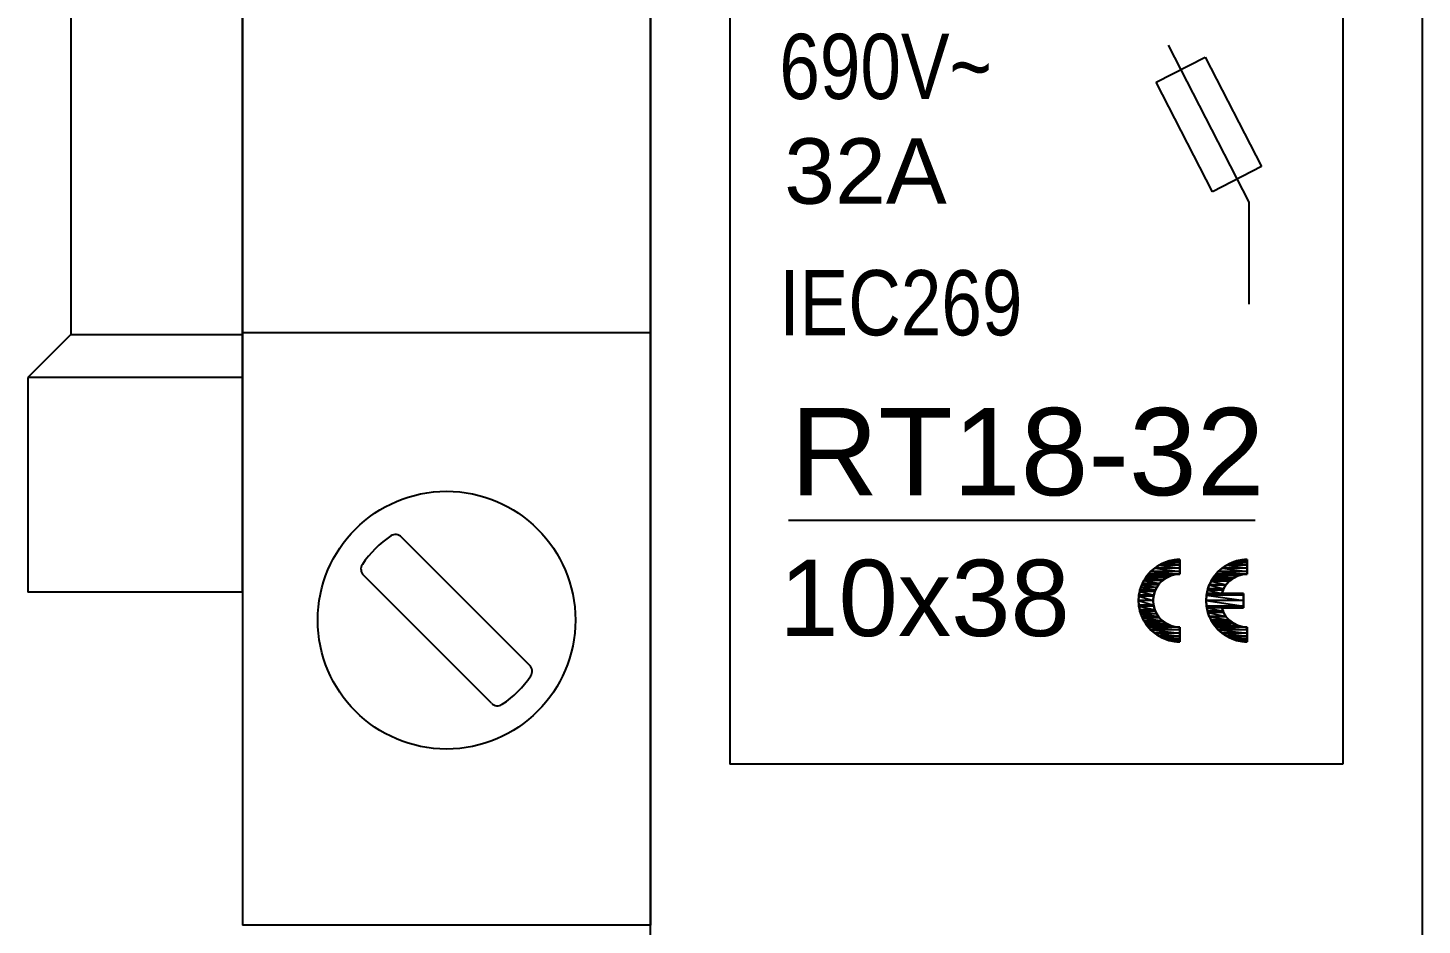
# Model space of a CAD drawing. Header units: millimetres. Extents: x 173893 to 258446, y -176540 to -123824.
# Drawn here: x 192768.52 to 192800.99, y -161989.53 to -161968.64 of the extents above; entities that cross this region are included whole.
import ezdxf

# ---------------------------------------------------------------- set-up
doc = ezdxf.new("R2010")
doc.units = ezdxf.units.MM
doc.header["$LTSCALE"] = 3
doc.layers.add('1', color=3, linetype='Continuous')
doc.layers.add('DUT', color=7, linetype='Continuous')
doc.styles.add('Arial', font='arial.ttf')

msp = doc.modelspace()

# ---------------------------------------------------------------- linework, layer by layer
for p, q in [((192783.023, -162006.235), (192783.023, -161926.754)), ((192800.995, -161926.754), (192800.995, -162006.235)), ((192784.871, -161954.395), (192784.871, -161985.783)), ((192799.147, -161954.395), (192799.147, -161985.783)), ((192795.078, -161969.045), (192796.955, -161972.698)), ((192794.801, -161969.907), (192795.941, -161969.322)), ((192795.941, -161969.322), (192797.25, -161971.869)), ((192796.11, -161972.455), (192794.801, -161969.907)), ((192797.25, -161971.869), (192796.11, -161972.455)), ((192796.955, -161972.698), (192796.955, -161975.072)), ((192786.24, -161980.104), (192797.104, -161980.104)), ((192794.924, -161981.117), (192794.87, -161981.147)), ((192794.981, -161981.092), (192794.924, -161981.117)), ((192795.039, -161981.07), (192794.981, -161981.092)), ((192795.098, -161981.052), (192795.039, -161981.07)), ((192795.159, -161981.037), (192795.098, -161981.052)), ((192795.221, -161981.027), (192795.159, -161981.037)), ((192795.284, -161981.02), (192795.221, -161981.027)), ((192795.348, -161981.018), (192795.284, -161981.02)), ((192795.348, -161981.018), (192795.348, -161981.018)), ((192796.498, -161981.117), (192796.443, -161981.147)), ((192796.554, -161981.092), (192796.498, -161981.117)), ((192796.612, -161981.07), (192796.554, -161981.092)), ((192796.672, -161981.052), (192796.612, -161981.07)), ((192796.733, -161981.037), (192796.672, -161981.052)), ((192796.795, -161981.027), (192796.733, -161981.037)), ((192796.858, -161981.02), (192796.795, -161981.027)), ((192796.922, -161981.018), (192796.858, -161981.02)), ((192796.922, -161981.018), (192796.922, -161981.018)), ((192794.553, -161981.443), (192794.52, -161981.497)), ((192794.59, -161981.391), (192794.553, -161981.443)), ((192794.63, -161981.343), (192794.59, -161981.391)), ((192794.673, -161981.297), (192794.63, -161981.343)), ((192794.718, -161981.255), (192794.673, -161981.297)), ((192794.767, -161981.215), (192794.718, -161981.255)), ((192794.817, -161981.179), (192794.767, -161981.215)), ((192794.87, -161981.147), (192794.817, -161981.179)), ((192795.04, -161981.441), (192795.006, -161981.462)), ((192795.075, -161981.422), (192795.04, -161981.441)), ((192795.111, -161981.406), (192795.075, -161981.422)), ((192795.149, -161981.392), (192795.111, -161981.406)), ((192795.187, -161981.38), (192795.149, -161981.392)), ((192795.226, -161981.371), (192795.187, -161981.38)), ((192795.266, -161981.364), (192795.226, -161981.371)), ((192795.307, -161981.36), (192795.266, -161981.364)), ((192795.348, -161981.359), (192795.307, -161981.36)), ((192795.348, -161981.359), (192795.348, -161981.359)), ((192796.127, -161981.443), (192796.093, -161981.497)), ((192796.164, -161981.391), (192796.127, -161981.443)), ((192796.203, -161981.343), (192796.164, -161981.391)), ((192796.246, -161981.297), (192796.203, -161981.343)), ((192796.292, -161981.255), (192796.246, -161981.297)), ((192796.34, -161981.215), (192796.292, -161981.255)), ((192796.39, -161981.179), (192796.34, -161981.215)), ((192796.443, -161981.147), (192796.39, -161981.179)), ((192796.633, -161981.43), (192796.591, -161981.455)), ((192796.677, -161981.409), (192796.633, -161981.43)), ((192796.724, -161981.391), (192796.677, -161981.409)), ((192796.771, -161981.377), (192796.724, -161981.391)), ((192796.82, -161981.367), (192796.771, -161981.377)), ((192796.87, -161981.361), (192796.82, -161981.367)), ((192796.922, -161981.359), (192796.87, -161981.361)), ((192796.922, -161981.359), (192796.922, -161981.359)), ((192794.423, -161981.73), (192794.409, -161981.79)), ((192794.441, -161981.67), (192794.423, -161981.73)), ((192794.463, -161981.611), (192794.441, -161981.67)), ((192794.489, -161981.553), (192794.463, -161981.611)), ((192794.52, -161981.497), (192794.489, -161981.553)), ((192794.52, -161981.497), (192794.52, -161981.497)), ((192794.778, -161981.74), (192794.764, -161981.778)), ((192794.795, -161981.703), (192794.778, -161981.74)), ((192794.814, -161981.667), (192794.795, -161981.703)), ((192794.836, -161981.632), (192794.814, -161981.667)), ((192794.814, -161981.667), (192794.814, -161981.667)), ((192794.86, -161981.599), (192794.836, -161981.632)), ((192794.885, -161981.567), (192794.86, -161981.599)), ((192794.913, -161981.538), (192794.885, -161981.567)), ((192794.942, -161981.511), (192794.913, -161981.538)), ((192794.973, -161981.485), (192794.942, -161981.511)), ((192795.006, -161981.462), (192794.973, -161981.485)), ((192795.997, -161981.73), (192795.983, -161981.79)), ((192796.015, -161981.67), (192795.997, -161981.73)), ((192796.037, -161981.611), (192796.015, -161981.67)), ((192796.063, -161981.553), (192796.037, -161981.611)), ((192796.093, -161981.497), (192796.063, -161981.553)), ((192796.093, -161981.497), (192796.093, -161981.497)), ((192796.345, -161981.757), (192796.329, -161981.805)), ((192796.365, -161981.71), (192796.345, -161981.757)), ((192796.388, -161981.666), (192796.365, -161981.71)), ((192796.415, -161981.624), (192796.388, -161981.666)), ((192796.444, -161981.584), (192796.415, -161981.624)), ((192796.477, -161981.548), (192796.444, -161981.584)), ((192796.512, -161981.514), (192796.477, -161981.548)), ((192796.551, -161981.483), (192796.512, -161981.514)), ((192796.591, -161981.455), (192796.551, -161981.483)), ((192794.393, -161981.913), (192794.391, -161981.975)), ((192794.391, -161981.975), (192794.393, -161982.037)), ((192794.399, -161981.852), (192794.393, -161981.913)), ((192794.393, -161982.037), (192794.399, -161982.099)), ((192794.409, -161981.79), (192794.399, -161981.852)), ((192794.733, -161981.935), (192794.732, -161981.975)), ((192794.732, -161981.975), (192794.733, -161982.015)), ((192794.737, -161981.895), (192794.733, -161981.935)), ((192794.733, -161982.015), (192794.737, -161982.055)), ((192794.743, -161981.856), (192794.737, -161981.895)), ((192794.737, -161982.055), (192794.743, -161982.094)), ((192794.752, -161981.817), (192794.743, -161981.856)), ((192794.743, -161982.094), (192794.752, -161982.133)), ((192794.764, -161981.778), (192794.752, -161981.817)), ((192795.967, -161981.913), (192795.965, -161981.975)), ((192795.965, -161981.975), (192795.967, -161982.037)), ((192795.973, -161981.852), (192795.967, -161981.913)), ((192795.967, -161982.037), (192795.973, -161982.099)), ((192795.983, -161981.79), (192795.973, -161981.852)), ((192796.329, -161981.805), (192796.837, -161981.805)), ((192796.837, -161981.805), (192796.837, -161982.145)), ((192794.399, -161982.099), (192794.409, -161982.16)), ((192794.409, -161982.16), (192794.423, -161982.221)), ((192794.423, -161982.221), (192794.441, -161982.281)), ((192794.441, -161982.281), (192794.463, -161982.34)), ((192794.463, -161982.34), (192794.489, -161982.397)), ((192794.489, -161982.397), (192794.52, -161982.454)), ((192794.752, -161982.133), (192794.764, -161982.172)), ((192794.764, -161982.172), (192794.778, -161982.21)), ((192794.778, -161982.21), (192794.795, -161982.247)), ((192794.795, -161982.247), (192794.814, -161982.284)), ((192794.814, -161982.284), (192794.814, -161982.284)), ((192794.814, -161982.284), (192794.836, -161982.318)), ((192794.836, -161982.318), (192794.86, -161982.351)), ((192794.86, -161982.351), (192794.885, -161982.383)), ((192794.885, -161982.383), (192794.913, -161982.412)), ((192794.913, -161982.412), (192794.942, -161982.439)), ((192795.973, -161982.099), (192795.983, -161982.16)), ((192795.983, -161982.16), (192795.997, -161982.221)), ((192795.997, -161982.221), (192796.015, -161982.281)), ((192796.015, -161982.281), (192796.037, -161982.34)), ((192796.037, -161982.34), (192796.063, -161982.397)), ((192796.063, -161982.397), (192796.093, -161982.454)), ((192796.329, -161982.145), (192796.837, -161982.145)), ((192796.329, -161982.145), (192796.329, -161982.145)), ((192796.329, -161982.145), (192796.345, -161982.194)), ((192796.345, -161982.194), (192796.365, -161982.24)), ((192796.365, -161982.24), (192796.388, -161982.285)), ((192796.388, -161982.285), (192796.415, -161982.327)), ((192796.415, -161982.327), (192796.444, -161982.366)), ((192796.444, -161982.366), (192796.477, -161982.403)), ((192796.477, -161982.403), (192796.512, -161982.437)), ((192794.52, -161982.454), (192794.52, -161982.454)), ((192794.52, -161982.454), (192794.553, -161982.508)), ((192794.553, -161982.508), (192794.59, -161982.559)), ((192794.59, -161982.559), (192794.63, -161982.608)), ((192794.63, -161982.608), (192794.673, -161982.653)), ((192794.673, -161982.653), (192794.718, -161982.696)), ((192794.718, -161982.696), (192794.767, -161982.735)), ((192794.767, -161982.735), (192794.817, -161982.771)), ((192794.942, -161982.439), (192794.973, -161982.465)), ((192794.973, -161982.465), (192795.006, -161982.488)), ((192795.006, -161982.488), (192795.04, -161982.509)), ((192795.04, -161982.509), (192795.075, -161982.528)), ((192795.075, -161982.528), (192795.111, -161982.545)), ((192795.111, -161982.545), (192795.149, -161982.559)), ((192795.149, -161982.559), (192795.187, -161982.571)), ((192795.187, -161982.571), (192795.226, -161982.58)), ((192795.226, -161982.58), (192795.266, -161982.586)), ((192795.266, -161982.586), (192795.307, -161982.59)), ((192795.307, -161982.59), (192795.348, -161982.592)), ((192796.093, -161982.454), (192796.093, -161982.454)), ((192796.093, -161982.454), (192796.127, -161982.508)), ((192796.127, -161982.508), (192796.164, -161982.559)), ((192796.164, -161982.559), (192796.203, -161982.608)), ((192796.203, -161982.608), (192796.246, -161982.653)), ((192796.246, -161982.653), (192796.292, -161982.696)), ((192796.292, -161982.696), (192796.34, -161982.735)), ((192796.34, -161982.735), (192796.39, -161982.771)), ((192796.512, -161982.437), (192796.551, -161982.468)), ((192796.551, -161982.468), (192796.591, -161982.496)), ((192796.591, -161982.496), (192796.633, -161982.52)), ((192796.633, -161982.52), (192796.677, -161982.541)), ((192796.677, -161982.541), (192796.724, -161982.559)), ((192796.724, -161982.559), (192796.771, -161982.573)), ((192796.771, -161982.573), (192796.82, -161982.584)), ((192796.82, -161982.584), (192796.87, -161982.59)), ((192796.87, -161982.59), (192796.922, -161982.592)), ((192794.817, -161982.771), (192794.87, -161982.804)), ((192794.87, -161982.804), (192794.924, -161982.833)), ((192794.924, -161982.833), (192794.981, -161982.859)), ((192794.981, -161982.859), (192795.039, -161982.881)), ((192795.039, -161982.881), (192795.098, -161982.899)), ((192795.098, -161982.899), (192795.159, -161982.913)), ((192795.159, -161982.913), (192795.221, -161982.924)), ((192795.221, -161982.924), (192795.284, -161982.93)), ((192795.284, -161982.93), (192795.348, -161982.932)), ((192796.39, -161982.771), (192796.443, -161982.804)), ((192796.443, -161982.804), (192796.498, -161982.833)), ((192796.498, -161982.833), (192796.554, -161982.859)), ((192796.554, -161982.859), (192796.612, -161982.881)), ((192796.612, -161982.881), (192796.672, -161982.899)), ((192796.672, -161982.899), (192796.733, -161982.913)), ((192796.733, -161982.913), (192796.795, -161982.924)), ((192796.795, -161982.924), (192796.858, -161982.93)), ((192796.858, -161982.93), (192796.922, -161982.932)), ((192799.147, -161985.783), (192784.871, -161985.783))]:
    msp.add_line(p, q)
at = {"color": 251}
for p, q in [((192794.87, -161981.147), (192794.982, -161981.091)), ((192794.982, -161981.091), (192794.87, -161981.147)), ((192794.982, -161981.091), (192795.101, -161981.051)), ((192795.101, -161981.051), (192794.982, -161981.091)), ((192795.348, -161981.091), (192794.982, -161981.091)), ((192794.982, -161981.091), (192795.348, -161981.147)), ((192794.982, -161981.091), (192795.348, -161981.147)), ((192795.348, -161981.091), (192794.982, -161981.091)), ((192795.101, -161981.051), (192795.223, -161981.027)), ((192795.223, -161981.027), (192795.101, -161981.051)), ((192795.348, -161981.051), (192795.101, -161981.051)), ((192795.101, -161981.051), (192795.348, -161981.091)), ((192795.101, -161981.051), (192795.348, -161981.091)), ((192795.348, -161981.051), (192795.101, -161981.051)), ((192795.223, -161981.027), (192795.348, -161981.018)), ((192795.348, -161981.018), (192795.223, -161981.027)), ((192795.348, -161981.027), (192795.223, -161981.027)), ((192795.223, -161981.027), (192795.348, -161981.051)), ((192795.223, -161981.027), (192795.348, -161981.051)), ((192795.348, -161981.027), (192795.223, -161981.027)), ((192795.348, -161981.018), (192795.348, -161981.027)), ((192795.348, -161981.027), (192795.348, -161981.018)), ((192795.348, -161981.051), (192795.348, -161981.027)), ((192795.348, -161981.027), (192795.348, -161981.051)), ((192795.348, -161981.091), (192795.348, -161981.051)), ((192795.348, -161981.051), (192795.348, -161981.091)), ((192795.348, -161981.147), (192795.348, -161981.091)), ((192795.348, -161981.091), (192795.348, -161981.147)), ((192796.443, -161981.147), (192796.555, -161981.091)), ((192796.555, -161981.091), (192796.443, -161981.147)), ((192796.555, -161981.091), (192796.674, -161981.051)), ((192796.674, -161981.051), (192796.555, -161981.091)), ((192796.922, -161981.091), (192796.555, -161981.091)), ((192796.555, -161981.091), (192796.922, -161981.147)), ((192796.555, -161981.091), (192796.922, -161981.147)), ((192796.922, -161981.091), (192796.555, -161981.091)), ((192796.674, -161981.051), (192796.797, -161981.027)), ((192796.797, -161981.027), (192796.674, -161981.051)), ((192796.922, -161981.051), (192796.674, -161981.051)), ((192796.674, -161981.051), (192796.922, -161981.091)), ((192796.674, -161981.051), (192796.922, -161981.091)), ((192796.922, -161981.051), (192796.674, -161981.051)), ((192796.797, -161981.027), (192796.922, -161981.018)), ((192796.922, -161981.018), (192796.797, -161981.027)), ((192796.922, -161981.027), (192796.797, -161981.027)), ((192796.797, -161981.027), (192796.922, -161981.051)), ((192796.797, -161981.027), (192796.922, -161981.051)), ((192796.922, -161981.027), (192796.797, -161981.027)), ((192796.922, -161981.018), (192796.922, -161981.027)), ((192796.922, -161981.027), (192796.922, -161981.018)), ((192796.922, -161981.051), (192796.922, -161981.027)), ((192796.922, -161981.027), (192796.922, -161981.051)), ((192796.922, -161981.091), (192796.922, -161981.051)), ((192796.922, -161981.051), (192796.922, -161981.091)), ((192796.922, -161981.147), (192796.922, -161981.091)), ((192796.922, -161981.091), (192796.922, -161981.147)), ((192794.52, -161981.497), (192794.557, -161981.441)), ((192794.557, -161981.441), (192794.52, -161981.497)), ((192794.557, -161981.441), (192794.587, -161981.396)), ((192794.587, -161981.396), (192794.557, -161981.441)), ((192795.04, -161981.441), (192794.557, -161981.441)), ((192794.557, -161981.441), (192794.96, -161981.497)), ((192794.557, -161981.441), (192794.96, -161981.497)), ((192795.04, -161981.441), (192794.557, -161981.441)), ((192794.587, -161981.396), (192794.589, -161981.393)), ((192794.589, -161981.393), (192794.587, -161981.396)), ((192795.137, -161981.396), (192794.587, -161981.396)), ((192794.587, -161981.396), (192795.04, -161981.441)), ((192794.587, -161981.396), (192795.04, -161981.441)), ((192795.137, -161981.396), (192794.587, -161981.396)), ((192794.589, -161981.393), (192794.611, -161981.368)), ((192794.611, -161981.368), (192794.589, -161981.393)), ((192795.149, -161981.393), (192794.589, -161981.393)), ((192794.589, -161981.393), (192795.137, -161981.396)), ((192794.589, -161981.393), (192795.137, -161981.396)), ((192795.149, -161981.393), (192794.589, -161981.393)), ((192794.611, -161981.368), (192794.619, -161981.359)), ((192794.619, -161981.359), (192794.611, -161981.368)), ((192795.241, -161981.368), (192794.611, -161981.368)), ((192794.611, -161981.368), (192795.149, -161981.393)), ((192794.611, -161981.368), (192795.149, -161981.393)), ((192795.241, -161981.368), (192794.611, -161981.368)), ((192794.619, -161981.359), (192794.672, -161981.299)), ((192794.672, -161981.299), (192794.619, -161981.359)), ((192795.348, -161981.359), (192794.619, -161981.359)), ((192794.619, -161981.359), (192795.241, -161981.368)), ((192794.619, -161981.359), (192795.241, -161981.368)), ((192795.348, -161981.359), (192794.619, -161981.359)), ((192794.672, -161981.299), (192794.766, -161981.216)), ((192794.766, -161981.216), (192794.672, -161981.299)), ((192795.348, -161981.299), (192794.672, -161981.299)), ((192794.672, -161981.299), (192795.348, -161981.359)), ((192794.672, -161981.299), (192795.348, -161981.359)), ((192795.348, -161981.299), (192794.672, -161981.299)), ((192794.766, -161981.216), (192794.87, -161981.147)), ((192794.87, -161981.147), (192794.766, -161981.216)), ((192795.348, -161981.216), (192794.766, -161981.216)), ((192794.766, -161981.216), (192795.348, -161981.299)), ((192794.766, -161981.216), (192795.348, -161981.299)), ((192795.348, -161981.216), (192794.766, -161981.216)), ((192795.348, -161981.147), (192794.87, -161981.147)), ((192794.87, -161981.147), (192795.348, -161981.216)), ((192794.87, -161981.147), (192795.348, -161981.216)), ((192795.348, -161981.147), (192794.87, -161981.147)), ((192794.96, -161981.497), (192795.04, -161981.441)), ((192795.04, -161981.441), (192794.96, -161981.497)), ((192795.04, -161981.441), (192795.137, -161981.396)), ((192795.137, -161981.396), (192795.04, -161981.441)), ((192795.137, -161981.396), (192795.149, -161981.393)), ((192795.149, -161981.393), (192795.137, -161981.396)), ((192795.149, -161981.393), (192795.241, -161981.368)), ((192795.241, -161981.368), (192795.149, -161981.393)), ((192795.241, -161981.368), (192795.348, -161981.359)), ((192795.348, -161981.359), (192795.241, -161981.368)), ((192795.348, -161981.216), (192795.348, -161981.147)), ((192795.348, -161981.147), (192795.348, -161981.216)), ((192795.348, -161981.299), (192795.348, -161981.216)), ((192795.348, -161981.216), (192795.348, -161981.299)), ((192795.348, -161981.359), (192795.348, -161981.299)), ((192795.348, -161981.299), (192795.348, -161981.359)), ((192796.124, -161981.451), (192796.158, -161981.4)), ((192796.158, -161981.4), (192796.124, -161981.451)), ((192796.158, -161981.4), (192796.163, -161981.393)), ((192796.163, -161981.393), (192796.158, -161981.4)), ((192796.699, -161981.4), (192796.158, -161981.4)), ((192796.158, -161981.4), (192796.598, -161981.451)), ((192796.158, -161981.4), (192796.598, -161981.451)), ((192796.699, -161981.4), (192796.158, -161981.4)), ((192796.163, -161981.393), (192796.183, -161981.369)), ((192796.183, -161981.369), (192796.163, -161981.393)), ((192796.725, -161981.393), (192796.163, -161981.393)), ((192796.163, -161981.393), (192796.699, -161981.4)), ((192796.163, -161981.393), (192796.699, -161981.4)), ((192796.725, -161981.393), (192796.163, -161981.393)), ((192796.183, -161981.369), (192796.192, -161981.359)), ((192796.192, -161981.359), (192796.183, -161981.369)), ((192796.809, -161981.369), (192796.183, -161981.369)), ((192796.183, -161981.369), (192796.725, -161981.393)), ((192796.183, -161981.369), (192796.725, -161981.393)), ((192796.809, -161981.369), (192796.183, -161981.369)), ((192796.192, -161981.359), (192796.245, -161981.299)), ((192796.245, -161981.299), (192796.192, -161981.359)), ((192796.922, -161981.359), (192796.192, -161981.359)), ((192796.192, -161981.359), (192796.809, -161981.369)), ((192796.192, -161981.359), (192796.809, -161981.369)), ((192796.922, -161981.359), (192796.192, -161981.359)), ((192796.245, -161981.299), (192796.339, -161981.216)), ((192796.339, -161981.216), (192796.245, -161981.299)), ((192796.922, -161981.299), (192796.245, -161981.299)), ((192796.245, -161981.299), (192796.922, -161981.359)), ((192796.245, -161981.299), (192796.922, -161981.359)), ((192796.922, -161981.299), (192796.245, -161981.299)), ((192796.339, -161981.216), (192796.443, -161981.147)), ((192796.443, -161981.147), (192796.339, -161981.216)), ((192796.922, -161981.216), (192796.339, -161981.216)), ((192796.339, -161981.216), (192796.922, -161981.299)), ((192796.339, -161981.216), (192796.922, -161981.299)), ((192796.922, -161981.216), (192796.339, -161981.216)), ((192796.922, -161981.147), (192796.443, -161981.147)), ((192796.443, -161981.147), (192796.922, -161981.216)), ((192796.443, -161981.147), (192796.922, -161981.216)), ((192796.922, -161981.147), (192796.443, -161981.147)), ((192796.598, -161981.451), (192796.699, -161981.4)), ((192796.699, -161981.4), (192796.598, -161981.451)), ((192796.699, -161981.4), (192796.725, -161981.393)), ((192796.725, -161981.393), (192796.699, -161981.4)), ((192796.725, -161981.393), (192796.809, -161981.369)), ((192796.809, -161981.369), (192796.725, -161981.393)), ((192796.809, -161981.369), (192796.922, -161981.359)), ((192796.922, -161981.359), (192796.809, -161981.369)), ((192796.922, -161981.216), (192796.922, -161981.147)), ((192796.922, -161981.147), (192796.922, -161981.216)), ((192796.922, -161981.299), (192796.922, -161981.216)), ((192796.922, -161981.216), (192796.922, -161981.299)), ((192796.922, -161981.359), (192796.922, -161981.299)), ((192796.922, -161981.299), (192796.922, -161981.359)), ((192794.4, -161981.85), (192794.417, -161981.764)), ((192794.417, -161981.764), (192794.4, -161981.85)), ((192794.417, -161981.764), (192794.424, -161981.728)), ((192794.424, -161981.728), (192794.417, -161981.764)), ((192794.769, -161981.764), (192794.417, -161981.764)), ((192794.417, -161981.764), (192794.746, -161981.85)), ((192794.417, -161981.764), (192794.746, -161981.85)), ((192794.769, -161981.764), (192794.417, -161981.764)), ((192794.424, -161981.728), (192794.445, -161981.667)), ((192794.445, -161981.667), (192794.424, -161981.728)), ((192794.786, -161981.728), (192794.424, -161981.728)), ((192794.424, -161981.728), (192794.769, -161981.764)), ((192794.424, -161981.728), (192794.769, -161981.764)), ((192794.786, -161981.728), (192794.424, -161981.728)), ((192794.445, -161981.667), (192794.464, -161981.609)), ((192794.464, -161981.609), (192794.445, -161981.667)), ((192794.814, -161981.667), (192794.445, -161981.667)), ((192794.445, -161981.667), (192794.786, -161981.728)), ((192794.445, -161981.667), (192794.786, -161981.728)), ((192794.814, -161981.667), (192794.445, -161981.667)), ((192794.464, -161981.609), (192794.479, -161981.579)), ((192794.479, -161981.579), (192794.464, -161981.609)), ((192794.855, -161981.609), (192794.464, -161981.609)), ((192794.464, -161981.609), (192794.814, -161981.667)), ((192794.464, -161981.609), (192794.814, -161981.667)), ((192794.855, -161981.609), (192794.464, -161981.609)), ((192794.479, -161981.579), (192794.517, -161981.503)), ((192794.517, -161981.503), (192794.479, -161981.579)), ((192794.876, -161981.579), (192794.479, -161981.579)), ((192794.479, -161981.579), (192794.855, -161981.609)), ((192794.479, -161981.579), (192794.855, -161981.609)), ((192794.876, -161981.579), (192794.479, -161981.579)), ((192794.517, -161981.503), (192794.52, -161981.497)), ((192794.52, -161981.497), (192794.517, -161981.503)), ((192794.952, -161981.503), (192794.517, -161981.503)), ((192794.517, -161981.503), (192794.876, -161981.579)), ((192794.517, -161981.503), (192794.876, -161981.579)), ((192794.952, -161981.503), (192794.517, -161981.503)), ((192794.96, -161981.497), (192794.52, -161981.497)), ((192794.52, -161981.497), (192794.952, -161981.503)), ((192794.52, -161981.497), (192794.952, -161981.503)), ((192794.96, -161981.497), (192794.52, -161981.497)), ((192794.746, -161981.85), (192794.769, -161981.764)), ((192794.769, -161981.764), (192794.746, -161981.85)), ((192794.769, -161981.764), (192794.786, -161981.728)), ((192794.786, -161981.728), (192794.769, -161981.764)), ((192794.786, -161981.728), (192794.814, -161981.667)), ((192794.814, -161981.667), (192794.786, -161981.728)), ((192794.814, -161981.667), (192794.855, -161981.609)), ((192794.855, -161981.609), (192794.814, -161981.667)), ((192794.855, -161981.609), (192794.876, -161981.579)), ((192794.876, -161981.579), (192794.855, -161981.609)), ((192794.876, -161981.579), (192794.952, -161981.503)), ((192794.952, -161981.503), (192794.876, -161981.579)), ((192794.952, -161981.503), (192794.96, -161981.497)), ((192794.96, -161981.497), (192794.952, -161981.503)), ((192795.982, -161981.805), (192795.997, -161981.728)), ((192795.997, -161981.728), (192795.982, -161981.805)), ((192795.997, -161981.728), (192796.007, -161981.699)), ((192796.007, -161981.699), (192795.997, -161981.728)), ((192796.359, -161981.728), (192795.997, -161981.728)), ((192795.997, -161981.728), (192796.329, -161981.805)), ((192795.997, -161981.728), (192796.329, -161981.805)), ((192796.359, -161981.728), (192795.997, -161981.728)), ((192796.007, -161981.699), (192796.038, -161981.609)), ((192796.038, -161981.609), (192796.007, -161981.699)), ((192796.37, -161981.699), (192796.007, -161981.699)), ((192796.007, -161981.699), (192796.359, -161981.728)), ((192796.007, -161981.699), (192796.359, -161981.728)), ((192796.37, -161981.699), (192796.007, -161981.699)), ((192796.038, -161981.609), (192796.041, -161981.603)), ((192796.041, -161981.603), (192796.038, -161981.609)), ((192796.426, -161981.609), (192796.038, -161981.609)), ((192796.038, -161981.609), (192796.37, -161981.699)), ((192796.038, -161981.609), (192796.37, -161981.699)), ((192796.426, -161981.609), (192796.038, -161981.609)), ((192796.041, -161981.603), (192796.082, -161981.519)), ((192796.082, -161981.519), (192796.041, -161981.603)), ((192796.43, -161981.603), (192796.041, -161981.603)), ((192796.041, -161981.603), (192796.426, -161981.609)), ((192796.041, -161981.603), (192796.426, -161981.609)), ((192796.43, -161981.603), (192796.041, -161981.603)), ((192796.082, -161981.519), (192796.093, -161981.497)), ((192796.093, -161981.497), (192796.082, -161981.519)), ((192796.507, -161981.519), (192796.082, -161981.519)), ((192796.082, -161981.519), (192796.43, -161981.603)), ((192796.082, -161981.519), (192796.43, -161981.603)), ((192796.507, -161981.519), (192796.082, -161981.519)), ((192796.093, -161981.497), (192796.124, -161981.451)), ((192796.124, -161981.451), (192796.093, -161981.497)), ((192796.536, -161981.497), (192796.093, -161981.497)), ((192796.093, -161981.497), (192796.507, -161981.519)), ((192796.093, -161981.497), (192796.507, -161981.519)), ((192796.536, -161981.497), (192796.093, -161981.497)), ((192796.598, -161981.451), (192796.124, -161981.451)), ((192796.124, -161981.451), (192796.536, -161981.497)), ((192796.124, -161981.451), (192796.536, -161981.497)), ((192796.598, -161981.451), (192796.124, -161981.451)), ((192796.329, -161981.805), (192796.359, -161981.728)), ((192796.359, -161981.728), (192796.329, -161981.805)), ((192796.359, -161981.728), (192796.37, -161981.699)), ((192796.37, -161981.699), (192796.359, -161981.728)), ((192796.37, -161981.699), (192796.426, -161981.609)), ((192796.426, -161981.609), (192796.37, -161981.699)), ((192796.426, -161981.609), (192796.43, -161981.603)), ((192796.43, -161981.603), (192796.426, -161981.609)), ((192796.43, -161981.603), (192796.507, -161981.519)), ((192796.507, -161981.519), (192796.43, -161981.603)), ((192796.507, -161981.519), (192796.536, -161981.497)), ((192796.536, -161981.497), (192796.507, -161981.519)), ((192796.536, -161981.497), (192796.598, -161981.451)), ((192796.598, -161981.451), (192796.536, -161981.497)), ((192794.391, -161981.975), (192794.398, -161981.868)), ((192794.398, -161981.868), (192794.391, -161981.975)), ((192794.732, -161981.975), (192794.391, -161981.975)), ((192794.391, -161981.975), (192794.741, -161982.082)), ((192794.398, -161982.082), (192794.391, -161981.975)), ((192794.391, -161981.975), (192794.741, -161982.082)), ((192794.732, -161981.975), (192794.391, -161981.975)), ((192794.391, -161981.975), (192794.398, -161982.082)), ((192794.398, -161981.868), (192794.4, -161981.85)), ((192794.4, -161981.85), (192794.398, -161981.868)), ((192794.741, -161981.868), (192794.398, -161981.868)), ((192794.398, -161981.868), (192794.732, -161981.975)), ((192794.398, -161981.868), (192794.732, -161981.975)), ((192794.741, -161981.868), (192794.398, -161981.868)), ((192794.741, -161982.082), (192794.398, -161982.082)), ((192794.398, -161982.082), (192794.746, -161982.1)), ((192794.4, -161982.1), (192794.398, -161982.082)), ((192794.398, -161982.082), (192794.746, -161982.1)), ((192794.741, -161982.082), (192794.398, -161982.082)), ((192794.398, -161982.082), (192794.4, -161982.1)), ((192794.746, -161981.85), (192794.4, -161981.85)), ((192794.4, -161981.85), (192794.741, -161981.868)), ((192794.4, -161981.85), (192794.741, -161981.868)), ((192794.746, -161981.85), (192794.4, -161981.85)), ((192794.732, -161981.975), (192794.741, -161981.868)), ((192794.741, -161981.868), (192794.732, -161981.975)), ((192794.741, -161982.082), (192794.732, -161981.975)), ((192794.732, -161981.975), (192794.741, -161982.082)), ((192794.741, -161981.868), (192794.746, -161981.85)), ((192794.746, -161981.85), (192794.741, -161981.868)), ((192794.746, -161982.1), (192794.741, -161982.082)), ((192794.741, -161982.082), (192794.746, -161982.1)), ((192795.965, -161981.975), (192795.973, -161981.85)), ((192795.973, -161981.85), (192795.965, -161981.975)), ((192796.837, -161981.975), (192795.965, -161981.975)), ((192795.965, -161981.975), (192796.837, -161982.1)), ((192795.973, -161982.1), (192795.965, -161981.975)), ((192795.965, -161981.975), (192796.837, -161982.1)), ((192796.837, -161981.975), (192795.965, -161981.975)), ((192795.965, -161981.975), (192795.973, -161982.1)), ((192795.973, -161981.85), (192795.982, -161981.805)), ((192795.982, -161981.805), (192795.973, -161981.85)), ((192796.837, -161981.85), (192795.973, -161981.85)), ((192795.973, -161981.85), (192796.837, -161981.975)), ((192795.973, -161981.85), (192796.837, -161981.975)), ((192796.837, -161981.85), (192795.973, -161981.85)), ((192796.329, -161981.805), (192795.982, -161981.805)), ((192795.982, -161981.805), (192796.837, -161981.85)), ((192795.982, -161981.805), (192796.837, -161981.85)), ((192796.837, -161981.805), (192795.982, -161981.805)), ((192796.329, -161981.805), (192796.837, -161981.805)), ((192796.329, -161981.805), (192796.329, -161981.805)), ((192796.329, -161981.805), (192796.837, -161981.805)), ((192796.837, -161981.85), (192796.837, -161981.805)), ((192796.837, -161981.805), (192796.837, -161981.85)), ((192796.837, -161981.975), (192796.837, -161981.85)), ((192796.837, -161981.85), (192796.837, -161981.975)), ((192796.837, -161982.1), (192796.837, -161981.975)), ((192796.837, -161981.975), (192796.837, -161982.1)), ((192794.746, -161982.1), (192794.4, -161982.1)), ((192794.4, -161982.1), (192794.769, -161982.186)), ((192794.417, -161982.186), (192794.4, -161982.1)), ((192794.4, -161982.1), (192794.769, -161982.186)), ((192794.746, -161982.1), (192794.4, -161982.1)), ((192794.4, -161982.1), (192794.417, -161982.186)), ((192794.769, -161982.186), (192794.417, -161982.186)), ((192794.417, -161982.186), (192794.786, -161982.223)), ((192794.424, -161982.223), (192794.417, -161982.186)), ((192794.417, -161982.186), (192794.786, -161982.223)), ((192794.769, -161982.186), (192794.417, -161982.186)), ((192794.417, -161982.186), (192794.424, -161982.223)), ((192794.786, -161982.223), (192794.424, -161982.223)), ((192794.424, -161982.223), (192794.814, -161982.284)), ((192794.445, -161982.284), (192794.424, -161982.223)), ((192794.424, -161982.223), (192794.814, -161982.284)), ((192794.786, -161982.223), (192794.424, -161982.223)), ((192794.424, -161982.223), (192794.445, -161982.284)), ((192794.814, -161982.284), (192794.445, -161982.284)), ((192794.445, -161982.284), (192794.855, -161982.341)), ((192794.464, -161982.341), (192794.445, -161982.284)), ((192794.445, -161982.284), (192794.855, -161982.341)), ((192794.814, -161982.284), (192794.445, -161982.284)), ((192794.445, -161982.284), (192794.464, -161982.341)), ((192794.855, -161982.341), (192794.464, -161982.341)), ((192794.464, -161982.341), (192794.876, -161982.372)), ((192794.479, -161982.372), (192794.464, -161982.341)), ((192794.464, -161982.341), (192794.876, -161982.372)), ((192794.855, -161982.341), (192794.464, -161982.341)), ((192794.464, -161982.341), (192794.479, -161982.372)), ((192794.876, -161982.372), (192794.479, -161982.372)), ((192794.479, -161982.372), (192794.952, -161982.448)), ((192794.517, -161982.448), (192794.479, -161982.372)), ((192794.479, -161982.372), (192794.952, -161982.448)), ((192794.876, -161982.372), (192794.479, -161982.372)), ((192794.479, -161982.372), (192794.517, -161982.448)), ((192794.769, -161982.186), (192794.746, -161982.1)), ((192794.746, -161982.1), (192794.769, -161982.186)), ((192794.786, -161982.223), (192794.769, -161982.186)), ((192794.769, -161982.186), (192794.786, -161982.223)), ((192794.814, -161982.284), (192794.786, -161982.223)), ((192794.786, -161982.223), (192794.814, -161982.284)), ((192794.855, -161982.341), (192794.814, -161982.284)), ((192794.814, -161982.284), (192794.855, -161982.341)), ((192794.876, -161982.372), (192794.855, -161982.341)), ((192794.855, -161982.341), (192794.876, -161982.372)), ((192794.952, -161982.448), (192794.876, -161982.372)), ((192794.876, -161982.372), (192794.952, -161982.448)), ((192796.837, -161982.1), (192795.973, -161982.1)), ((192795.973, -161982.1), (192796.837, -161982.145)), ((192795.982, -161982.145), (192795.973, -161982.1)), ((192795.973, -161982.1), (192796.837, -161982.145)), ((192796.837, -161982.1), (192795.973, -161982.1)), ((192795.973, -161982.1), (192795.982, -161982.145)), ((192796.837, -161982.145), (192795.982, -161982.145)), ((192795.982, -161982.145), (192796.359, -161982.223)), ((192795.997, -161982.223), (192795.982, -161982.145)), ((192795.982, -161982.145), (192796.359, -161982.223)), ((192796.329, -161982.145), (192795.982, -161982.145)), ((192795.982, -161982.145), (192795.997, -161982.223)), ((192796.359, -161982.223), (192795.997, -161982.223)), ((192795.997, -161982.223), (192796.37, -161982.251)), ((192796.007, -161982.251), (192795.997, -161982.223)), ((192795.997, -161982.223), (192796.37, -161982.251)), ((192796.359, -161982.223), (192795.997, -161982.223)), ((192795.997, -161982.223), (192796.007, -161982.251)), ((192796.37, -161982.251), (192796.007, -161982.251)), ((192796.007, -161982.251), (192796.426, -161982.341)), ((192796.038, -161982.341), (192796.007, -161982.251)), ((192796.007, -161982.251), (192796.426, -161982.341)), ((192796.37, -161982.251), (192796.007, -161982.251)), ((192796.007, -161982.251), (192796.038, -161982.341)), ((192796.426, -161982.341), (192796.038, -161982.341)), ((192796.038, -161982.341), (192796.43, -161982.348)), ((192796.041, -161982.348), (192796.038, -161982.341)), ((192796.038, -161982.341), (192796.43, -161982.348)), ((192796.426, -161982.341), (192796.038, -161982.341)), ((192796.038, -161982.341), (192796.041, -161982.348)), ((192796.43, -161982.348), (192796.041, -161982.348)), ((192796.041, -161982.348), (192796.507, -161982.432)), ((192796.082, -161982.432), (192796.041, -161982.348)), ((192796.041, -161982.348), (192796.507, -161982.432)), ((192796.43, -161982.348), (192796.041, -161982.348)), ((192796.041, -161982.348), (192796.082, -161982.432)), ((192796.329, -161982.145), (192796.837, -161982.145)), ((192796.329, -161982.145), (192796.329, -161982.145)), ((192796.359, -161982.223), (192796.329, -161982.145)), ((192796.329, -161982.145), (192796.837, -161982.145)), ((192796.329, -161982.145), (192796.359, -161982.223)), ((192796.37, -161982.251), (192796.359, -161982.223)), ((192796.359, -161982.223), (192796.37, -161982.251)), ((192796.426, -161982.341), (192796.37, -161982.251)), ((192796.37, -161982.251), (192796.426, -161982.341)), ((192796.43, -161982.348), (192796.426, -161982.341)), ((192796.426, -161982.341), (192796.43, -161982.348)), ((192796.507, -161982.432), (192796.43, -161982.348)), ((192796.43, -161982.348), (192796.507, -161982.432)), ((192796.837, -161982.145), (192796.837, -161982.1)), ((192796.837, -161982.1), (192796.837, -161982.145)), ((192794.952, -161982.448), (192794.517, -161982.448)), ((192794.517, -161982.448), (192794.96, -161982.454)), ((192794.52, -161982.454), (192794.517, -161982.448)), ((192794.517, -161982.448), (192794.96, -161982.454)), ((192794.952, -161982.448), (192794.517, -161982.448)), ((192794.517, -161982.448), (192794.52, -161982.454)), ((192794.96, -161982.454), (192794.52, -161982.454)), ((192794.52, -161982.454), (192795.04, -161982.509)), ((192794.557, -161982.509), (192794.52, -161982.454)), ((192794.52, -161982.454), (192795.04, -161982.509)), ((192794.96, -161982.454), (192794.52, -161982.454)), ((192794.52, -161982.454), (192794.557, -161982.509)), ((192795.04, -161982.509), (192794.557, -161982.509)), ((192794.557, -161982.509), (192795.137, -161982.555)), ((192794.587, -161982.555), (192794.557, -161982.509)), ((192794.557, -161982.509), (192795.137, -161982.555)), ((192795.04, -161982.509), (192794.557, -161982.509)), ((192794.557, -161982.509), (192794.587, -161982.555)), ((192795.137, -161982.555), (192794.587, -161982.555)), ((192794.587, -161982.555), (192795.149, -161982.558)), ((192794.589, -161982.558), (192794.587, -161982.555)), ((192794.587, -161982.555), (192795.149, -161982.558)), ((192795.137, -161982.555), (192794.587, -161982.555)), ((192794.587, -161982.555), (192794.589, -161982.558)), ((192795.149, -161982.558), (192794.589, -161982.558)), ((192794.589, -161982.558), (192795.241, -161982.583)), ((192794.611, -161982.583), (192794.589, -161982.558)), ((192794.589, -161982.558), (192795.241, -161982.583)), ((192795.149, -161982.558), (192794.589, -161982.558)), ((192794.589, -161982.558), (192794.611, -161982.583)), ((192795.241, -161982.583), (192794.611, -161982.583)), ((192794.611, -161982.583), (192795.348, -161982.592)), ((192794.619, -161982.592), (192794.611, -161982.583)), ((192794.611, -161982.583), (192795.348, -161982.592)), ((192795.241, -161982.583), (192794.611, -161982.583)), ((192794.611, -161982.583), (192794.619, -161982.592)), ((192795.348, -161982.592), (192794.619, -161982.592)), ((192794.619, -161982.592), (192795.348, -161982.652)), ((192794.672, -161982.652), (192794.619, -161982.592)), ((192794.619, -161982.592), (192795.348, -161982.652)), ((192795.348, -161982.592), (192794.619, -161982.592)), ((192794.619, -161982.592), (192794.672, -161982.652)), ((192795.348, -161982.652), (192794.672, -161982.652)), ((192794.672, -161982.652), (192795.348, -161982.734)), ((192794.766, -161982.734), (192794.672, -161982.652)), ((192794.672, -161982.652), (192795.348, -161982.734)), ((192795.348, -161982.652), (192794.672, -161982.652)), ((192794.672, -161982.652), (192794.766, -161982.734)), ((192795.348, -161982.734), (192794.766, -161982.734)), ((192794.766, -161982.734), (192795.348, -161982.804)), ((192794.87, -161982.804), (192794.766, -161982.734)), ((192794.766, -161982.734), (192795.348, -161982.804)), ((192795.348, -161982.734), (192794.766, -161982.734)), ((192794.766, -161982.734), (192794.87, -161982.804)), ((192794.96, -161982.454), (192794.952, -161982.448)), ((192794.952, -161982.448), (192794.96, -161982.454)), ((192795.04, -161982.509), (192794.96, -161982.454)), ((192794.96, -161982.454), (192795.04, -161982.509)), ((192795.137, -161982.555), (192795.04, -161982.509)), ((192795.04, -161982.509), (192795.137, -161982.555)), ((192795.149, -161982.558), (192795.137, -161982.555)), ((192795.137, -161982.555), (192795.149, -161982.558)), ((192795.241, -161982.583), (192795.149, -161982.558)), ((192795.149, -161982.558), (192795.241, -161982.583)), ((192795.348, -161982.592), (192795.241, -161982.583)), ((192795.241, -161982.583), (192795.348, -161982.592)), ((192795.348, -161982.652), (192795.348, -161982.592)), ((192795.348, -161982.592), (192795.348, -161982.652)), ((192795.348, -161982.734), (192795.348, -161982.652)), ((192795.348, -161982.652), (192795.348, -161982.734)), ((192795.348, -161982.804), (192795.348, -161982.734)), ((192795.348, -161982.734), (192795.348, -161982.804)), ((192796.507, -161982.432), (192796.082, -161982.432)), ((192796.082, -161982.432), (192796.536, -161982.454)), ((192796.093, -161982.454), (192796.082, -161982.432)), ((192796.082, -161982.432), (192796.536, -161982.454)), ((192796.507, -161982.432), (192796.082, -161982.432)), ((192796.082, -161982.432), (192796.093, -161982.454)), ((192796.536, -161982.454), (192796.093, -161982.454)), ((192796.093, -161982.454), (192796.598, -161982.5)), ((192796.124, -161982.5), (192796.093, -161982.454)), ((192796.093, -161982.454), (192796.598, -161982.5)), ((192796.536, -161982.454), (192796.093, -161982.454)), ((192796.093, -161982.454), (192796.124, -161982.5)), ((192796.598, -161982.5), (192796.124, -161982.5)), ((192796.124, -161982.5), (192796.699, -161982.55)), ((192796.158, -161982.55), (192796.124, -161982.5)), ((192796.124, -161982.5), (192796.699, -161982.55)), ((192796.598, -161982.5), (192796.124, -161982.5)), ((192796.124, -161982.5), (192796.158, -161982.55)), ((192796.699, -161982.55), (192796.158, -161982.55)), ((192796.158, -161982.55), (192796.725, -161982.558)), ((192796.163, -161982.558), (192796.158, -161982.55)), ((192796.158, -161982.55), (192796.725, -161982.558)), ((192796.699, -161982.55), (192796.158, -161982.55)), ((192796.158, -161982.55), (192796.163, -161982.558)), ((192796.725, -161982.558), (192796.163, -161982.558)), ((192796.163, -161982.558), (192796.809, -161982.581)), ((192796.183, -161982.581), (192796.163, -161982.558)), ((192796.163, -161982.558), (192796.809, -161982.581)), ((192796.725, -161982.558), (192796.163, -161982.558)), ((192796.163, -161982.558), (192796.183, -161982.581)), ((192796.809, -161982.581), (192796.183, -161982.581)), ((192796.183, -161982.581), (192796.922, -161982.592)), ((192796.192, -161982.592), (192796.183, -161982.581)), ((192796.183, -161982.581), (192796.922, -161982.592)), ((192796.809, -161982.581), (192796.183, -161982.581)), ((192796.183, -161982.581), (192796.192, -161982.592)), ((192796.922, -161982.592), (192796.192, -161982.592)), ((192796.192, -161982.592), (192796.922, -161982.652)), ((192796.245, -161982.652), (192796.192, -161982.592)), ((192796.192, -161982.592), (192796.922, -161982.652)), ((192796.922, -161982.592), (192796.192, -161982.592)), ((192796.192, -161982.592), (192796.245, -161982.652)), ((192796.922, -161982.652), (192796.245, -161982.652)), ((192796.245, -161982.652), (192796.922, -161982.734)), ((192796.339, -161982.734), (192796.245, -161982.652)), ((192796.245, -161982.652), (192796.922, -161982.734)), ((192796.922, -161982.652), (192796.245, -161982.652)), ((192796.245, -161982.652), (192796.339, -161982.734)), ((192796.922, -161982.734), (192796.339, -161982.734)), ((192796.339, -161982.734), (192796.922, -161982.804)), ((192796.443, -161982.804), (192796.339, -161982.734)), ((192796.339, -161982.734), (192796.922, -161982.804)), ((192796.922, -161982.734), (192796.339, -161982.734)), ((192796.339, -161982.734), (192796.443, -161982.804)), ((192796.536, -161982.454), (192796.507, -161982.432)), ((192796.507, -161982.432), (192796.536, -161982.454)), ((192796.598, -161982.5), (192796.536, -161982.454)), ((192796.536, -161982.454), (192796.598, -161982.5)), ((192796.699, -161982.55), (192796.598, -161982.5)), ((192796.598, -161982.5), (192796.699, -161982.55)), ((192796.725, -161982.558), (192796.699, -161982.55)), ((192796.699, -161982.55), (192796.725, -161982.558)), ((192796.809, -161982.581), (192796.725, -161982.558)), ((192796.725, -161982.558), (192796.809, -161982.581)), ((192796.922, -161982.592), (192796.809, -161982.581)), ((192796.809, -161982.581), (192796.922, -161982.592)), ((192796.922, -161982.652), (192796.922, -161982.592)), ((192796.922, -161982.592), (192796.922, -161982.652)), ((192796.922, -161982.734), (192796.922, -161982.652)), ((192796.922, -161982.652), (192796.922, -161982.734)), ((192796.922, -161982.804), (192796.922, -161982.734)), ((192796.922, -161982.734), (192796.922, -161982.804)), ((192795.348, -161982.804), (192794.87, -161982.804)), ((192794.87, -161982.804), (192795.348, -161982.859)), ((192794.982, -161982.859), (192794.87, -161982.804)), ((192794.87, -161982.804), (192795.348, -161982.859)), ((192795.348, -161982.804), (192794.87, -161982.804)), ((192794.87, -161982.804), (192794.982, -161982.859)), ((192795.348, -161982.859), (192794.982, -161982.859)), ((192794.982, -161982.859), (192795.348, -161982.9)), ((192795.101, -161982.9), (192794.982, -161982.859)), ((192794.982, -161982.859), (192795.348, -161982.9)), ((192795.348, -161982.859), (192794.982, -161982.859)), ((192794.982, -161982.859), (192795.101, -161982.9)), ((192795.348, -161982.9), (192795.101, -161982.9)), ((192795.101, -161982.9), (192795.348, -161982.924)), ((192795.223, -161982.924), (192795.101, -161982.9)), ((192795.101, -161982.9), (192795.348, -161982.924)), ((192795.348, -161982.9), (192795.101, -161982.9)), ((192795.101, -161982.9), (192795.223, -161982.924)), ((192795.348, -161982.924), (192795.223, -161982.924)), ((192795.223, -161982.924), (192795.348, -161982.932)), ((192795.348, -161982.924), (192795.223, -161982.924)), ((192795.348, -161982.932), (192795.223, -161982.924)), ((192795.348, -161982.859), (192795.348, -161982.804)), ((192795.348, -161982.804), (192795.348, -161982.859)), ((192795.348, -161982.9), (192795.348, -161982.859)), ((192795.348, -161982.859), (192795.348, -161982.9)), ((192795.348, -161982.924), (192795.348, -161982.9)), ((192795.348, -161982.9), (192795.348, -161982.924)), ((192795.348, -161982.932), (192795.348, -161982.924)), ((192795.348, -161982.924), (192795.348, -161982.932)), ((192796.922, -161982.804), (192796.443, -161982.804)), ((192796.443, -161982.804), (192796.922, -161982.859)), ((192796.555, -161982.859), (192796.443, -161982.804)), ((192796.443, -161982.804), (192796.922, -161982.859)), ((192796.922, -161982.804), (192796.443, -161982.804)), ((192796.443, -161982.804), (192796.555, -161982.859)), ((192796.922, -161982.859), (192796.555, -161982.859)), ((192796.555, -161982.859), (192796.922, -161982.9)), ((192796.674, -161982.9), (192796.555, -161982.859)), ((192796.555, -161982.859), (192796.922, -161982.9)), ((192796.922, -161982.859), (192796.555, -161982.859)), ((192796.555, -161982.859), (192796.674, -161982.9)), ((192796.922, -161982.9), (192796.674, -161982.9)), ((192796.674, -161982.9), (192796.922, -161982.924)), ((192796.797, -161982.924), (192796.674, -161982.9)), ((192796.674, -161982.9), (192796.922, -161982.924)), ((192796.922, -161982.9), (192796.674, -161982.9)), ((192796.674, -161982.9), (192796.797, -161982.924)), ((192796.922, -161982.924), (192796.797, -161982.924)), ((192796.797, -161982.924), (192796.922, -161982.932)), ((192796.922, -161982.924), (192796.797, -161982.924)), ((192796.922, -161982.932), (192796.797, -161982.924)), ((192796.922, -161982.859), (192796.922, -161982.804)), ((192796.922, -161982.804), (192796.922, -161982.859)), ((192796.922, -161982.9), (192796.922, -161982.859)), ((192796.922, -161982.859), (192796.922, -161982.9)), ((192796.922, -161982.924), (192796.922, -161982.9)), ((192796.922, -161982.9), (192796.922, -161982.924)), ((192796.922, -161982.932), (192796.922, -161982.924)), ((192796.922, -161982.924), (192796.922, -161982.932))]:
    msp.add_line(p, q, dxfattribs=at)
at = {"layer": '1', "color": 7}
for p, q in [((192773.523, -161939.029), (192773.523, -161989.529)), ((192783.023, -161939.029), (192783.023, -161989.529)), ((192773.523, -161981.779), (192773.523, -161946.779)), ((192769.523, -161952.779), (192769.523, -161975.779)), ((192769.523, -161975.779), (192768.523, -161976.779)), ((192769.523, -161975.779), (192773.523, -161975.779)), ((192773.523, -161975.729), (192783.023, -161975.729)), ((192773.523, -161976.779), (192768.523, -161976.779)), ((192768.523, -161976.779), (192768.523, -161981.779)), ((192780.207, -161983.474), (192777.227, -161980.495)), ((192779.318, -161984.363), (192776.338, -161981.384)), ((192773.523, -161981.779), (192768.523, -161981.779)), ((192783.023, -161989.529), (192773.523, -161989.529))]:
    msp.add_line(p, q, dxfattribs=at)
msp.add_circle((192778.273, -161982.429), 3, dxfattribs=at)
for centre, radius, start, end in [((192778.273, -161982.429), 2.35, 123.5008, 146.4992), ((192777.086, -161980.636), 0.2, 45, 123.5008), ((192776.48, -161981.242), 0.2, 146.4992, 225), ((192780.065, -161983.616), 0.2, 326.4992, 45), ((192778.273, -161982.429), 2.35, 303.5008, 326.4992), ((192779.459, -161984.222), 0.2, 225, 303.5008)]:
    msp.add_arc(centre, radius, start, end, dxfattribs=at)

# ---------------------------------------------------------------- texts
at = {"layer": 'DUT', "color": 251, "style": 'Arial', "oblique": 0, "width": 0.8}
for s, p in [('690V~', (192786.025, -161970.296)), ('IEC269', (192786.025, -161975.798))]:
    msp.add_text(s, height=1.5186, dxfattribs=at).set_placement(p)
at = {"layer": 'DUT', "color": 250, "style": 'Arial', "oblique": 0}
msp.add_text('32A', height=1.524, dxfattribs=at).set_placement((192786.137, -161972.735))
at = {"layer": 'DUT', "color": 251, "style": 'Arial', "oblique": 0}
for s, height, p in [('RT18-32', 2.032, (192786.281, -161979.521)), ('10x38', 1.778, (192786.022, -161982.8))]:
    msp.add_text(s, height=height, dxfattribs=at).set_placement(p)

doc.saveas('drawing.dxf')
